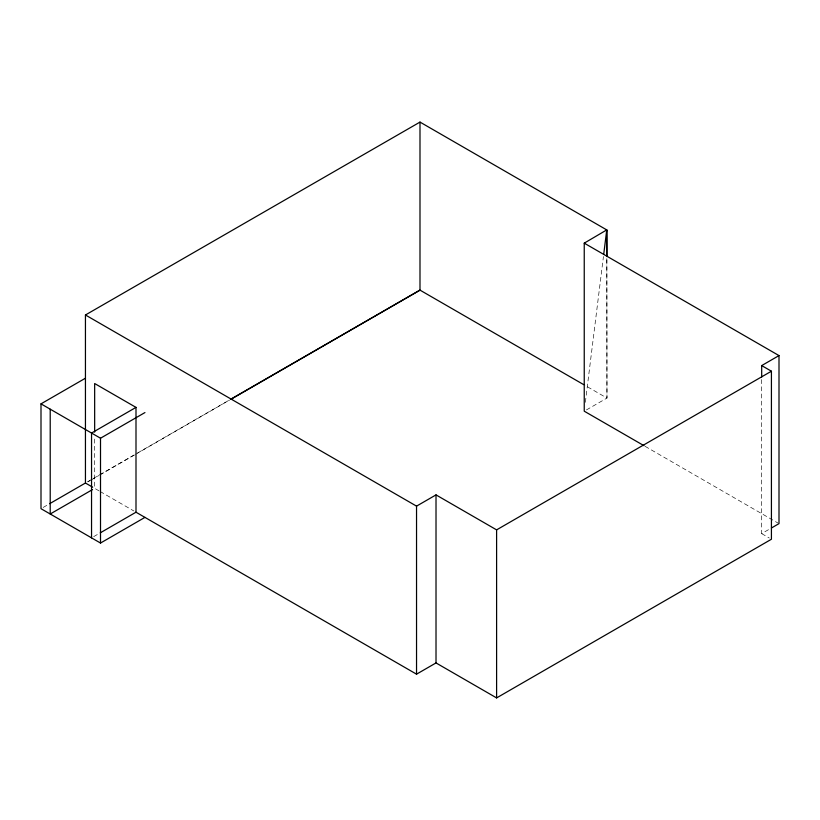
<?xml version="1.0" encoding="UTF-8"?>
<svg xmlns="http://www.w3.org/2000/svg" width="820" height="820" viewBox="0 0 820 820"><rect width="100%" height="100%" fill="white"/><g stroke="black" fill="none" stroke-linecap="round" stroke-linejoin="round"><path stroke-width="0.61" stroke-dasharray="4.1 3.07" d="M585.347 402.312L603.438 256.527M43.173 507.436L48.585 504.31M87.668 481.75L92.096 479.198M93.203 478.552L136.407 453.644M137.514 453.009L229.457 399.986M87.883 481.873L90.097 480.592M91.204 479.956L98.953 475.477M100.06 474.841L134.377 455.028M135.484 454.393L229.579 400.058M93.716 536.618L99.138 533.492M586.402 409.938L606.964 398.069L606.841 257.777L606.964 398.069L584.834 385.297M761.688 379.588L761.688 533.625L769.262 529.249M645.104 446.326L777.893 522.996M761.688 533.625L769.262 538.002M99.015 490.862L94.659 488.351L94.659 437.214M100.101 491.487L133.824 510.952"/><path stroke-width="1.23" d="M603.756 253.995L606.749 229.907L419.994 122.088L85.444 314.982L85.444 483.021L49.671 503.685M643.997 445.69L584.24 411.189L584.24 243.15L606.749 229.907L606.841 256.506L606.749 229.907M144.955 517.379L100.511 543.045L41 508.687L41 403.86L85.444 378.204M761.688 377.046L761.688 365.587L771.425 371.204L771.425 539.242L496.602 697.912L436.014 662.929L416.539 674.173L135.997 512.213L135.997 407.386L91.543 433.052L91.543 537.869M41 403.86L100.511 438.218L144.955 412.562M230.563 399.35L419.994 290.126L583.727 384.652M230.686 399.422L419.994 290.126L419.994 122.088M92.496 489.601L50.215 514.007L50.215 409.19M100.224 532.867L135.997 512.213M85.444 314.982L416.539 506.135L436.014 494.89L496.602 529.874L771.425 371.204M761.688 365.587L779 355.593L779 523.631L771.425 527.998M584.24 243.15L779 355.593M135.997 407.386L94.659 383.524L94.659 432.099M85.444 483.021L92.66 487.193M496.602 529.874L496.602 697.912M436.014 494.89L436.014 662.929M416.539 506.135L416.539 674.173M100.511 438.218L100.511 543.045"/></g></svg>
